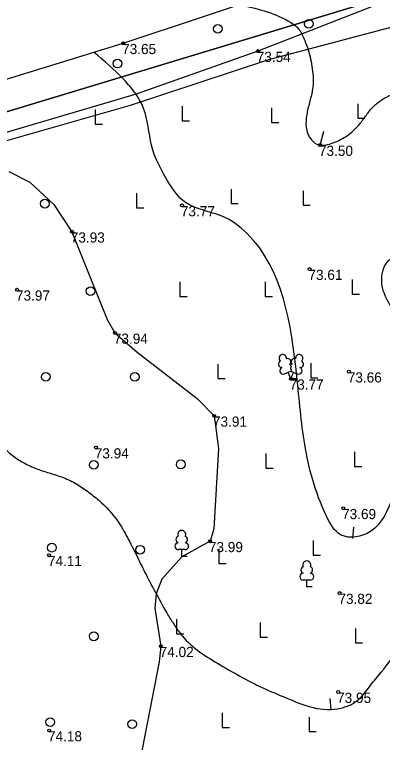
# Model space of a CAD drawing. Extents: x 637052 to 638628, y 6462502 to 6466834.
# Drawn here: x 637604.5 to 637629.8, y 6465853.1 to 6465903.2 of the extents above; entities that cross this region are included whole.
import ezdxf

# ---------------------------------------------------------------- set-up
doc = ezdxf.new("R2010")
doc.units = 0
for name, color, linetype in [('AED', 7, 'Continuous'), ('HALJASTUS', 7, 'Continuous'), ('HORISONTAAL-EH2000', 7, 'Continuous'), ('KORGUS-EH2000', 7, 'Continuous'), ('MOOTPIIR', 7, 'Continuous'), ('MPKAABEL', 7, 'Continuous'), ('PIIR', 7, 'Continuous'), ('PUU', 7, 'Continuous')]:
    doc.layers.add(name, color=color, linetype=linetype)

msp = doc.modelspace()

# ---------------------------------------------------------------- linework, layer by layer
at = {"layer": 'AED'}
msp.add_lwpolyline([(637697.224, 6465925.061), (637690.195, 6465922.781), (637680.651, 6465919.904), (637673.765, 6465917.724), (637664.42, 6465914.667), (637657.109, 6465912.156), (637647.528, 6465909.155), (637640.744, 6465907.186), (637637.79, 6465906.446), (637630.413, 6465904.294), (637621.245, 6465900.694), (637612.856, 6465897.72), (637602.502, 6465894.675), (637596.746, 6465892.92), (637591.895, 6465891.85), (637586.154, 6465890.248), (637580.686, 6465888.876)], dxfattribs=at)
at = {"layer": 'HALJASTUS'}
for p, q in [((637628.116, 6465897.066), (637628.116, 6465896.066)), ((637610.047, 6465896.667), (637610.047, 6465895.667)), ((637616.032, 6465896.895), (637616.032, 6465895.895)), ((637622.188, 6465896.781), (637622.188, 6465895.781)), ((637628.116, 6465896.066), (637628.616, 6465896.066)), ((637610.047, 6465895.667), (637610.547, 6465895.667)), ((637616.032, 6465895.895), (637616.532, 6465895.895)), ((637622.188, 6465895.781), (637622.688, 6465895.781)), ((637619.395, 6465891.192), (637619.395, 6465890.192)), ((637624.354, 6465891.078), (637624.354, 6465890.078)), ((637612.897, 6465890.907), (637612.897, 6465889.907)), ((637619.395, 6465890.192), (637619.895, 6465890.192)), ((637624.354, 6465890.078), (637624.854, 6465890.078)), ((637612.897, 6465889.907), (637613.397, 6465889.907)), ((637615.874, 6465884.804), (637615.874, 6465883.804)), ((637621.745, 6465884.804), (637621.745, 6465883.804)), ((637627.73, 6465884.975), (637627.73, 6465883.975)), ((637615.874, 6465883.804), (637616.374, 6465883.804)), ((637621.745, 6465883.804), (637622.245, 6465883.804)), ((637627.73, 6465883.975), (637628.23, 6465883.975)), ((637618.496, 6465879.157), (637618.496, 6465878.157)), ((637624.88, 6465879.215), (637624.88, 6465878.215)), ((637618.496, 6465878.157), (637618.996, 6465878.157)), ((637624.88, 6465878.215), (637625.38, 6465878.215)), ((637621.802, 6465872.998), (637621.802, 6465871.998)), ((637627.901, 6465873.112), (637627.901, 6465872.112)), ((637621.802, 6465871.998), (637622.302, 6465871.998)), ((637627.901, 6465872.112), (637628.401, 6465872.112)), ((637625.051, 6465867.009), (637625.051, 6465866.009)), ((637618.553, 6465866.439), (637618.553, 6465865.439)), ((637625.051, 6465866.009), (637625.551, 6465866.009)), ((637618.553, 6465865.439), (637619.053, 6465865.439)), ((637615.646, 6465861.591), (637615.646, 6465860.591)), ((637621.403, 6465861.363), (637621.403, 6465860.363)), ((637627.958, 6465860.964), (637627.958, 6465859.964)), ((637615.646, 6465860.591), (637616.146, 6465860.591)), ((637621.403, 6465860.363), (637621.903, 6465860.363)), ((637627.958, 6465859.964), (637628.458, 6465859.964)), ((637618.781, 6465855.146), (637618.781, 6465854.146)), ((637624.766, 6465854.861), (637624.766, 6465853.861)), ((637618.781, 6465854.146), (637619.281, 6465854.146)), ((637624.766, 6465853.861), (637625.266, 6465853.861))]:
    msp.add_line(p, q, dxfattribs=at)
msp.add_lwpolyline([(637604.099, 6465892.399), (637605.539, 6465891.672), (637607.194, 6465890.14), (637608.446, 6465888.26), (637610.872, 6465882.223), (637611.409, 6465881.298), (637612.927, 6465879.964), (637617.061, 6465876.792), (637618.233, 6465875.594), (637618.533, 6465873.341), (637618.203, 6465867.809), (637617.953, 6465866.96), (637616.005, 6465865.897), (637614.626, 6465864.358), (637614.251, 6465863.339), (637614.144, 6465862.353), (637614.564, 6465859.741), (637614.449, 6465858.674), (637612.795, 6465850.167)], dxfattribs=at)
for centre in [(637624.753, 6465902.568), (637618.483, 6465902.226), (637611.586, 6465899.831), (637606.584, 6465890.192), (637609.719, 6465884.175), (637606.641, 6465878.272), (637612.769, 6465878.272), (637609.947, 6465872.226), (637615.932, 6465872.254), (637607.069, 6465866.522), (637613.139, 6465866.38), (637609.947, 6465860.42), (637606.955, 6465854.517), (637612.598, 6465854.374)]:
    msp.add_circle(centre, 0.3, dxfattribs=at)
at = {"layer": 'HORISONTAAL-EH2000'}
for p, q in [((637625.527, 6465894.227), (637625.79, 6465895.177)), ((637627.776, 6465867.151), (637627.844, 6465867.939)), ((637626.293, 6465855.37), (637626.226, 6465856.136))]:
    msp.add_line(p, q, dxfattribs=at)
for points in [[(637620.172, 6465903.846), (637623.508, 6465902.658), (637624.088, 6465902.165), (637624.293, 6465901.806), (637624.467, 6465901.424), (637624.709, 6465900.777), (637624.877, 6465900.128), (637624.986, 6465899.476), (637625.049, 6465898.821), (637624.99, 6465897.983), (637624.796, 6465897.142), (637624.608, 6465896.302), (637624.569, 6465895.463), (637624.684, 6465894.987), (637624.804, 6465894.761), (637624.98, 6465894.538), (637625.246, 6465894.318), (637625.527, 6465894.227), (637626.547, 6465894.421), (637627.548, 6465894.983), (637628.132, 6465895.527), (637628.604, 6465896.138), (637629.07, 6465896.736), (637629.637, 6465897.245), (637630.972, 6465897.861), (637632.308, 6465897.964), (637633.403, 6465897.245), (637636.459, 6465894.839)], [(637639.539, 6465814.147), (637640.463, 6465816.717), (637643.442, 6465819.321), (637647.14, 6465822.233), (637650.804, 6465826.036), (637653.509, 6465830.662), (637657.138, 6465836.349), (637659.775, 6465839.672), (637662.411, 6465844.503), (637664.808, 6465846.353), (637666.006, 6465847.655), (637667.273, 6465850.567), (637670.68, 6465858.482), (637674.31, 6465868.623), (637674.378, 6465870.199), (637673.351, 6465874.105), (637672.598, 6465880.135), (637670.338, 6465883.287), (637668.77, 6465883.833), (637666.349, 6465884.144), (637662.035, 6465884.11), (637660.22, 6465883.493), (637656.933, 6465880.615), (637651.694, 6465877.634), (637648.407, 6465874.653), (637645.363, 6465873.297), (637643.887, 6465873.591), (637642.415, 6465875.27), (637640.703, 6465876.229), (637638.032, 6465878.251), (637636.218, 6465883.219), (637634.642, 6465884.555), (637631.458, 6465886.508), (637630.329, 6465886.336), (637629.746, 6465885.069), (637631.116, 6465881.951), (637631.938, 6465879.244), (637631.869, 6465873.283), (637630.534, 6465869.994), (637628.993, 6465867.63), (637626.973, 6465867.39), (637625.945, 6465868.726), (637624.473, 6465873.625), (637623.925, 6465878.319), (637620.506, 6465888.133), (637618.721, 6465889.352), (637616.256, 6465890.277), (637615.126, 6465891.613), (637613.927, 6465894.217), (637613.379, 6465896.752), (637612.856, 6465897.72), (637612.01, 6465898.739), (637609.955, 6465900.624)], [(637603.677, 6465881.657), (637603.084, 6465875.386), (637603.201, 6465874.457), (637603.396, 6465874.008), (637603.666, 6465873.57), (637604.328, 6465872.877), (637605.104, 6465872.371), (637606.037, 6465871.944), (637607.01, 6465871.624), (637607.976, 6465871.292), (637608.887, 6465870.829), (637609.714, 6465870.251), (637610.486, 6465869.612), (637611.764, 6465868.088), (637612.424, 6465866.912), (637613.028, 6465865.716), (637613.621, 6465864.519), (637614.251, 6465863.339), (637615.076, 6465861.857), (637615.532, 6465861.139), (637616.044, 6465860.448), (637617.255, 6465859.34), (637618.646, 6465858.46), (637620.203, 6465857.57), (637621.782, 6465856.785), (637623.393, 6465856.1), (637625.049, 6465855.514), (637626.966, 6465855.48), (637627.324, 6465855.587), (637627.672, 6465855.729), (637628.267, 6465856.165), (637629.006, 6465857.051), (637629.725, 6465857.948), (637631.178, 6465859.728), (637633.438, 6465862.366), (637635.424, 6465864.696), (637635.993, 6465865.258), (637636.323, 6465865.493), (637636.69, 6465865.69), (637637.952, 6465865.957), (637639.224, 6465865.861), (637640.245, 6465865.695), (637641.244, 6465865.381), (637641.92, 6465865.034), (637642.558, 6465864.645), (637643.19, 6465864.256), (637643.847, 6465863.908), (637644.942, 6465863.463), (637645.543, 6465863.238), (637645.847, 6465863.175), (637646.141, 6465863.189), (637646.703, 6465863.485), (637647.202, 6465863.942), (637649.591, 6465866.279), (637651.893, 6465868.67), (637652.719, 6465869.6), (637653.523, 6465870.547), (637654.325, 6465871.499), (637655.146, 6465872.439), (637655.831, 6465873.022), (637656.143, 6465873.147), (637656.46, 6465873.214), (637657.098, 6465873.227), (637659.58, 6465873.022), (637660.232, 6465872.93), (637660.883, 6465872.816), (637661.532, 6465872.702), (637662.182, 6465872.61), (637662.836, 6465872.632), (637663.161, 6465872.726), (637663.483, 6465872.885), (637664.459, 6465873.734), (637665.195, 6465874.735), (637665.324, 6465874.951), (637665.429, 6465875.177), (637665.537, 6465875.405), (637665.675, 6465875.626), (637666.037, 6465875.994), (637666.243, 6465876.105), (637666.428, 6465876.105), (637666.77, 6465875.626), (637666.826, 6465875.043), (637666.85, 6465874.461), (637666.839, 6465873.296), (637666.811, 6465872.319), (637666.76, 6465871.368)], [(637589.901, 6465880.239), (637590.042, 6465878.091), (637590.314, 6465874.519), (637590.275, 6465870.093), (637590.236, 6465861.552), (637589.965, 6465857.825), (637589.693, 6465852.506), (637589.46, 6465846.799), (637589.723, 6465843.529), (637590.024, 6465841.902), (637590.353, 6465840.276), (637590.52, 6465839.518), (637590.715, 6465838.771), (637591.168, 6465837.287), (637591.571, 6465836.158), (637592.054, 6465835.079), (637592.657, 6465834.036), (637593.015, 6465833.524), (637593.419, 6465833.016), (637593.978, 6465832.565), (637594.294, 6465832.421), (637594.622, 6465832.317), (637595.126, 6465832.233), (637595.648, 6465832.24), (637596.171, 6465832.334), (637596.679, 6465832.512), (637597.578, 6465833.001), (637597.948, 6465833.333), (637598.231, 6465833.754), (637598.407, 6465834.318), (637598.46, 6465834.898), (637598.486, 6465835.478), (637598.581, 6465836.045), (637598.727, 6465836.551), (637598.886, 6465837.052), (637599.083, 6465837.552), (637599.208, 6465837.791), (637599.357, 6465838.025), (637599.914, 6465838.596), (637600.599, 6465838.995), (637601.206, 6465839.226), (637601.815, 6465839.399), (637602.427, 6465839.496), (637603.044, 6465839.5), (637607.119, 6465839.073), (637609.021, 6465838.801), (637609.99, 6465838.78), (637610.951, 6465838.931), (637611.908, 6465839.231), (637612.385, 6465839.429), (637612.863, 6465839.655), (637613.36, 6465839.973), (637613.639, 6465840.432), (637613.679, 6465840.878), (637613.668, 6465841.325), (637613.643, 6465841.771), (637613.639, 6465842.218), (637613.647, 6465842.878), (637613.676, 6465843.208), (637613.707, 6465843.373), (637613.756, 6465843.538), (637614.012, 6465843.848), (637614.193, 6465843.946), (637614.377, 6465844.004), (637614.701, 6465843.984), (637614.998, 6465843.809), (637615.717, 6465842.97), (637616.356, 6465842.101), (637616.553, 6465841.766), (637616.723, 6465841.415), (637617.051, 6465840.922), (637617.126, 6465840.849), (637617.21, 6465840.781), (637617.476, 6465840.613), (637618.324, 6465840.368), (637618.911, 6465840.333), (637619.5, 6465840.315), (637621.87, 6465840.19), (637624.241, 6465840.122)], [(637634.06, 6465815.621), (637635.225, 6465819.766), (637636.423, 6465820.966), (637638.751, 6465822.576), (637639.71, 6465823.295), (637640.087, 6465824.22), (637640.155, 6465828.16), (637640.669, 6465828.435), (637642.107, 6465828.263), (637643.613, 6465828.195), (637643.887, 6465828.743), (637644.435, 6465831.861), (637643.956, 6465834.328), (637642.21, 6465835.972), (637641.833, 6465837.514), (637642.038, 6465839.364), (637643.545, 6465839.638), (637645.497, 6465839.193), (637646.9, 6465839.741), (637648.373, 6465841.797), (637650.633, 6465843.475), (637654.194, 6465847.21), (637654.776, 6465848.135), (637657.686, 6465854.131), (637658.885, 6465857.557), (637658.542, 6465860.024), (637657.549, 6465860.469), (637654.468, 6465859.784), (637651.352, 6465858.002), (637646.627, 6465856.563), (637643.785, 6465855.981), (637640.908, 6465857.42), (637639.368, 6465858.002), (637637.998, 6465857.248), (637636.354, 6465855.981), (637634.437, 6465852.486), (637631.218, 6465849.711), (637627.829, 6465848.991), (637624.85, 6465849.471), (637620.399, 6465851.39), (637619.063, 6465851.972), (637616.221, 6465851.835), (637613.311, 6465850.396), (637612.421, 6465849.608), (637608.877, 6465848.375), (637604.699, 6465849.266), (637601.686, 6465852.829), (637598.605, 6465855.433), (637598.057, 6465857.557), (637597.509, 6465860.092)]]:
    msp.add_spline(points, degree=3, dxfattribs=at)
at = {"layer": 'KORGUS-EH2000'}
for centre in [(637611.98, 6465901.231), (637621.245, 6465900.694), (637625.527, 6465894.227), (637616.023, 6465890.07), (637608.446, 6465888.26), (637624.804, 6465885.692), (637604.672, 6465884.267), (637611.409, 6465881.298), (637627.513, 6465878.631), (637623.512, 6465878.145), (637618.233, 6465875.594), (637610.096, 6465873.408), (637627.121, 6465869.231), (637617.953, 6465866.96), (637606.874, 6465865.999), (637626.869, 6465863.398), (637614.564, 6465859.741), (637626.778, 6465856.587), (637606.876, 6465853.939)]:
    msp.add_circle(centre, 0.1, dxfattribs=at)
at = {"layer": 'MOOTPIIR'}
msp.add_lwpolyline([(637728.321, 6465772.815), (637712.145, 6465777.153), (637703.211, 6465779.264), (637694.422, 6465780.942), (637682.124, 6465783.533), (637645.788, 6465788.467), (637633.924, 6465790.565), (637616.231, 6465793.762), (637594.227, 6465798.061), (637579.192, 6465800.826), (637578.351, 6465813.089), (637577.138, 6465831.801), (637576.492, 6465843.115), (637575.646, 6465863.979), (637575.077, 6465871.509), (637574.369, 6465887.288), (637574.582, 6465891.828), (637580.083, 6465892.166), (637596.184, 6465896.383), (637611.98, 6465901.231), (637639.2, 6465910.307), (637672.126, 6465920.935), (637706.467, 6465931.444), (637743.779, 6465943.187)], dxfattribs=at)
at = {"layer": 'MPKAABEL'}
msp.add_lwpolyline([(637688.24, 6465920.428), (637685.092, 6465919.712), (637676.347, 6465917.082), (637669.185, 6465915.093), (637667.231, 6465914.564), (637663.272, 6465913.28), (637658.458, 6465911.727), (637655.069, 6465910.527), (637649.391, 6465908.479), (637646.406, 6465907.572), (637639.78, 6465905.516), (637630.646, 6465902.377), (637621.966, 6465900.085), (637612.447, 6465896.955), (637603.112, 6465894.286), (637598.222, 6465892.464), (637594.423, 6465890.995), (637587.302, 6465888.737), (637585.985, 6465888.326), (637578.521, 6465886.891), (637577.556, 6465887.386), (637577.402, 6465892.219)], dxfattribs=at)
at = {"layer": 'PIIR'}
for points in [[(637839.83, 6466117.86), (637847.66, 6466123.46), (637846.38, 6465958.05), (637810.23, 6465956.98), (637736.14, 6465936.54), (637575.48, 6465887.92), (637569.96, 6465973.25), (637579.52, 6465981.21), (637607.79, 6466012.94), (637653.02, 6465983.97), (637726.55, 6466036.77)], [(637810.23, 6465956.98), (637846.38, 6465958.05), (637844.77, 6465752.2), (637580.77, 6465804.64), (637575.48, 6465887.92), (637736.14, 6465936.54)]]:
    msp.add_lwpolyline(points, close=True, dxfattribs=at)
at = {"layer": 'PUU'}
for p, q in [((637623.072, 6465878.48), (637623.517, 6465878.655)), ((637623.512, 6465878.145), (637623.337, 6465878.585)), ((637623.512, 6465878.145), (637623.692, 6465878.585)), ((637623.517, 6465878.655), (637623.957, 6465878.475)), ((637623.892, 6465878.145), (637623.512, 6465878.145)), ((637616.244, 6465866.384), (637615.764, 6465866.384)), ((637616.004, 6465865.909), (637616.004, 6465866.384)), ((637616.384, 6465865.909), (637616.004, 6465865.909)), ((637624.851, 6465864.289), (637624.371, 6465864.289)), ((637624.611, 6465863.814), (637624.611, 6465864.289)), ((637624.991, 6465863.814), (637624.611, 6465863.814))]:
    msp.add_line(p, q, dxfattribs=at)
msp.add_lwpolyline([(637623.517, 6465879.15), (637623.497, 6465879.075), (637623.497, 6465879.055), (637623.507, 6465879.025), (637623.527, 6465878.99), (637623.532, 6465878.97), (637623.517, 6465878.935), (637623.492, 6465878.885), (637623.487, 6465878.86), (637623.492, 6465878.845), (637623.502, 6465878.815), (637623.537, 6465878.755), (637623.542, 6465878.735), (637623.537, 6465878.715), (637623.522, 6465878.68), (637623.517, 6465878.655)], dxfattribs=at)
for centre, radius, start, end in [((637622.955, 6465879.559), 0.256, 111.5027, 232.5173), ((637622.955, 6465879.559), 0.256, 350.4856, 111.5002), ((637623.29, 6465879.309), 0.224, 308.5041, 111.5725), ((637623.753, 6465879.304), 0.225, 67.7016, 230.5126), ((637624.091, 6465879.55), 0.256, 67.6168, 188.6314), ((637624.091, 6465879.55), 0.256, 306.5997, 67.6143), ((637622.881, 6465879.148), 0.224, 111.4304, 274.4987), ((637623.516, 6465878.912), 0.237, 66.7655, 111.5015), ((637624.158, 6465879.138), 0.224, 264.6183, 67.6866), ((637622.986, 6465878.703), 0.237, 111.5014, 291.5004), ((637624.047, 6465878.695), 0.237, 247.6166, 67.6155), ((637616.004, 6465867.429), 0.277, 332.5799, 207.4201), ((637615.834, 6465867.082), 0.233, 109.0217, 253.1415), ((637616.174, 6465867.082), 0.233, 286.8508, 70.9859), ((637615.767, 6465866.621), 0.238, 90.0016, 269.3953), ((637616.241, 6465866.621), 0.238, 270.6047, 89.9984), ((637624.611, 6465865.334), 0.277, 332.5799, 207.4201), ((637624.441, 6465864.986), 0.233, 109.0217, 253.1415), ((637624.781, 6465864.986), 0.233, 286.8508, 70.9859), ((637624.373, 6465864.526), 0.238, 90.0016, 269.3953), ((637624.848, 6465864.526), 0.238, 270.6047, 89.9984)]:
    msp.add_arc(centre, radius, start, end, dxfattribs=at)

# ---------------------------------------------------------------- texts
at = {"layer": 'KORGUS-EH2000'}
for s, p in [('73.65', (637611.9, 6465900.484)), ('73.54', (637621.165, 6465899.947)), ('73.50', (637625.447, 6465893.48)), ('73.77', (637615.943, 6465889.323)), ('73.93', (637608.366, 6465887.513)), ('73.61', (637624.724, 6465884.945)), ('73.97', (637604.592, 6465883.52)), ('73.94', (637611.329, 6465880.551)), ('73.66', (637627.433, 6465877.884)), ('73.77', (637623.432, 6465877.398)), ('73.91', (637618.153, 6465874.847)), ('73.94', (637610.016, 6465872.661)), ('73.69', (637627.041, 6465868.484)), ('73.99', (637617.873, 6465866.213)), ('74.11', (637606.794, 6465865.252)), ('73.82', (637626.789, 6465862.651)), ('74.02', (637614.484, 6465858.994)), ('73.95', (637626.698, 6465855.84)), ('74.18', (637606.796, 6465853.192))]:
    msp.add_text(s, height=0.7, dxfattribs=at).set_placement(p)

doc.saveas('drawing.dxf')
